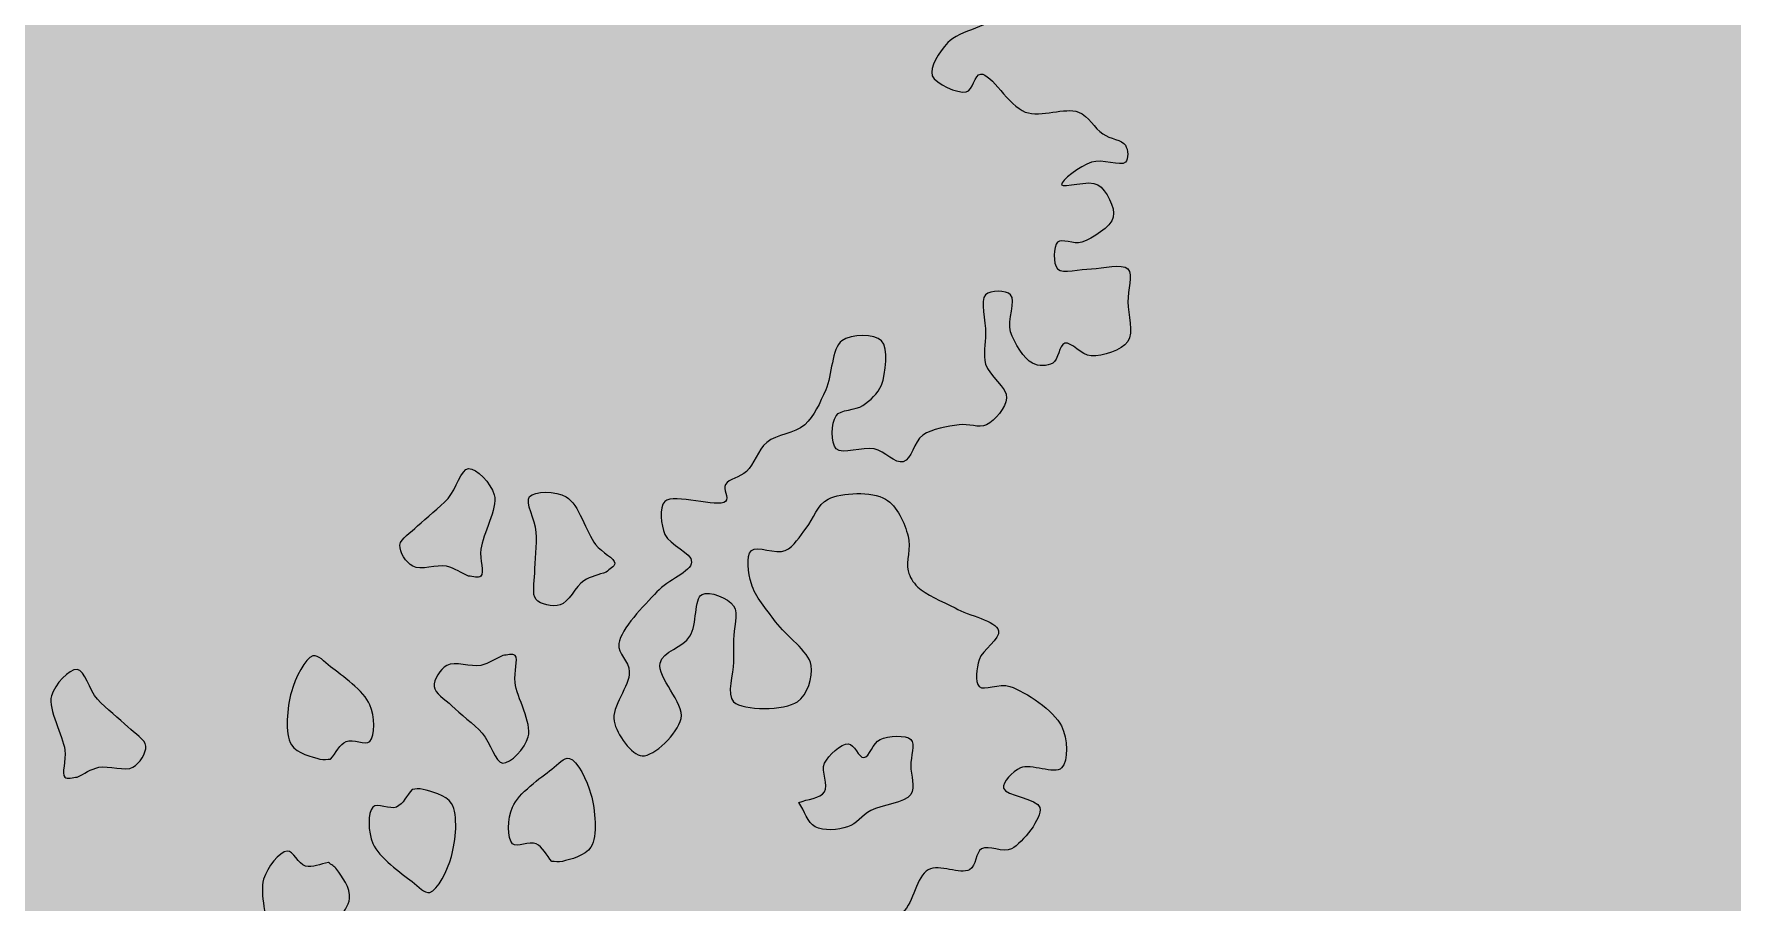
# Model space of a CAD drawing. Header units: metres. Extents: x -21.1 to 22.4, y -24.6 to 9.7.
# Drawn here: x 16.931 to 18.435, y 1.977 to 2.746 of the extents above; entities that cross this region are included whole.
import ezdxf

# ---------------------------------------------------------------- set-up
doc = ezdxf.new("R2010")
doc.units = ezdxf.units.M
doc.layers.add('Imported blocks', color=7, linetype='Continuous', true_color=0xc57dd9)
doc.layers.add('Style example', color=7, linetype='Continuous', true_color=0x469c80)

# ---------------------------------------------------------------- blocks, each defined once
blk = doc.blocks.new('Tree_8')
at = {"layer": 'Imported blocks', "transparency": 33554483}
h = blk.add_hatch(color=256, dxfattribs=at)
edge = h.paths.add_edge_path(flags=0)
edge.add_spline(control_points=[(0.2416, -0.1019), (0.2365, -0.0996), (0.2321, -0.0962), (0.2263, -0.095)], knot_values=[0, 0, 0, 0, 1, 1, 1, 1], degree=3, periodic=0)
edge.add_spline(control_points=[(0.2263, -0.095), (0.2195, -0.0935), (0.2082, -0.0981), (0.2027, -0.095)], knot_values=[0, 0, 0, 0, 1, 1, 1, 1], degree=3, periodic=0)
edge.add_spline(control_points=[(0.2027, -0.095), (0.198, -0.0923), (0.1934, -0.0849), (0.1938, -0.0803)], knot_values=[0, 0, 0, 0, 1, 1, 1, 1], degree=3, periodic=0)
edge.add_spline(control_points=[(0.1938, -0.0803), (0.1943, -0.0755), (0.2014, -0.0716), (0.2061, -0.0669)], knot_values=[0, 0, 0, 0, 1, 1, 1, 1], degree=3, periodic=0)
edge.add_spline(control_points=[(0.2061, -0.0669), (0.2121, -0.0609), (0.2213, -0.0546), (0.2273, -0.0477)], knot_values=[0, 0, 0, 0, 1, 1, 1, 1], degree=3, periodic=0)
edge.add_spline(control_points=[(0.2273, -0.0477), (0.233, -0.0412), (0.2363, -0.0274), (0.2416, -0.027)], knot_values=[0, 0, 0, 0, 1, 1, 1, 1], degree=3, periodic=0)
edge.add_spline(control_points=[(0.2416, -0.027), (0.247, -0.0265), (0.2572, -0.0373), (0.2594, -0.0452)], knot_values=[0, 0, 0, 0, 1, 1, 1, 1], degree=3, periodic=0)
edge.add_spline(control_points=[(0.2594, -0.0452), (0.262, -0.055), (0.2514, -0.0726), (0.2501, -0.0831)], knot_values=[0, 0, 0, 0, 1, 1, 1, 1], degree=3, periodic=0)
edge.add_spline(control_points=[(0.2501, -0.0831), (0.2492, -0.0904), (0.2526, -0.0994), (0.2501, -0.1019)], knot_values=[0, 0, 0, 0, 1, 1, 1, 1], degree=3, periodic=0)
edge.add_spline(control_points=[(0.2501, -0.1019), (0.2484, -0.1036), (0.2445, -0.1019), (0.2416, -0.1019)], knot_values=[0, 0, 0, 0, 1, 1, 1, 1], degree=3, periodic=0)
h = blk.add_hatch(color=256, dxfattribs=at)
edge = h.paths.add_edge_path(flags=0)
edge.add_spline(control_points=[(0.3374, -0.099), (0.3322, -0.101), (0.3267, -0.1018), (0.3218, -0.105)], knot_values=[0, 0, 0, 0, 1, 1, 1, 1], degree=3, periodic=0)
edge.add_spline(control_points=[(0.3218, -0.105), (0.3159, -0.1089), (0.3112, -0.1202), (0.3052, -0.1219)], knot_values=[0, 0, 0, 0, 1, 1, 1, 1], degree=3, periodic=0)
edge.add_spline(control_points=[(0.3052, -0.1219), (0.3, -0.1234), (0.2914, -0.1215), (0.2885, -0.118)], knot_values=[0, 0, 0, 0, 1, 1, 1, 1], degree=3, periodic=0)
edge.add_spline(control_points=[(0.2885, -0.118), (0.2854, -0.1143), (0.2876, -0.1065), (0.2876, -0.0998)], knot_values=[0, 0, 0, 0, 1, 1, 1, 1], degree=3, periodic=0)
edge.add_spline(control_points=[(0.2876, -0.0998), (0.2875, -0.0913), (0.2894, -0.0803), (0.2887, -0.0712)], knot_values=[0, 0, 0, 0, 1, 1, 1, 1], degree=3, periodic=0)
edge.add_spline(control_points=[(0.2887, -0.0712), (0.2881, -0.0626), (0.2805, -0.0506), (0.284, -0.0465)], knot_values=[0, 0, 0, 0, 1, 1, 1, 1], degree=3, periodic=0)
edge.add_spline(control_points=[(0.284, -0.0465), (0.2874, -0.0424), (0.3022, -0.0426), (0.3094, -0.0466)], knot_values=[0, 0, 0, 0, 1, 1, 1, 1], degree=3, periodic=0)
edge.add_spline(control_points=[(0.3094, -0.0466), (0.3183, -0.0516), (0.3233, -0.0715), (0.3299, -0.0798)], knot_values=[0, 0, 0, 0, 1, 1, 1, 1], degree=3, periodic=0)
edge.add_spline(control_points=[(0.3299, -0.0798), (0.3345, -0.0855), (0.3433, -0.0894), (0.3433, -0.0929)], knot_values=[0, 0, 0, 0, 1, 1, 1, 1], degree=3, periodic=0)
edge.add_spline(control_points=[(0.3433, -0.0929), (0.3433, -0.0953), (0.3394, -0.097), (0.3374, -0.099)], knot_values=[0, 0, 0, 0, 1, 1, 1, 1], degree=3, periodic=0)
h = blk.add_hatch(color=256, dxfattribs=at)
edge = h.paths.add_edge_path(flags=0)
edge.add_spline(control_points=[(0.1456, -0.2291), (0.1492, -0.225), (0.1519, -0.2188), (0.1564, -0.2168)], knot_values=[0, 0, 0, 0, 1, 1, 1, 1], degree=3, periodic=0)
edge.add_spline(control_points=[(0.1564, -0.2168), (0.161, -0.2147), (0.1699, -0.2198), (0.1729, -0.2168)], knot_values=[0, 0, 0, 0, 1, 1, 1, 1], degree=3, periodic=0)
edge.add_spline(control_points=[(0.1729, -0.2168), (0.1767, -0.213), (0.1763, -0.1993), (0.1729, -0.1913)], knot_values=[0, 0, 0, 0, 1, 1, 1, 1], degree=3, periodic=0)
edge.add_spline(control_points=[(0.1729, -0.1913), (0.1688, -0.1817), (0.1532, -0.1708), (0.1456, -0.1649)], knot_values=[0, 0, 0, 0, 1, 1, 1, 1], degree=3, periodic=0)
edge.add_spline(control_points=[(0.1456, -0.1649), (0.1409, -0.1613), (0.1372, -0.1565), (0.1333, -0.1574)], knot_values=[0, 0, 0, 0, 1, 1, 1, 1], degree=3, periodic=0)
edge.add_spline(control_points=[(0.1333, -0.1574), (0.1279, -0.1587), (0.1209, -0.1728), (0.1183, -0.1824)], knot_values=[0, 0, 0, 0, 1, 1, 1, 1], degree=3, periodic=0)
edge.add_spline(control_points=[(0.1183, -0.1824), (0.1153, -0.1931), (0.1135, -0.2114), (0.1183, -0.2192)], knot_values=[0, 0, 0, 0, 1, 1, 1, 1], degree=3, periodic=0)
edge.add_spline(control_points=[(0.1183, -0.2192), (0.122, -0.2252), (0.1329, -0.2278), (0.1381, -0.2291)], knot_values=[0, 0, 0, 0, 1, 1, 1, 1], degree=3, periodic=0)
edge.add_spline(control_points=[(0.1381, -0.2291), (0.1411, -0.2298), (0.1431, -0.2291), (0.1456, -0.2291)], knot_values=[0, 0, 0, 0, 1, 1, 1, 1], degree=3, periodic=0)
h = blk.add_hatch(color=256, dxfattribs=at)
edge = h.paths.add_edge_path(flags=0)
edge.add_spline(control_points=[(0.2654, -0.157), (0.2603, -0.1593), (0.2559, -0.1627), (0.2501, -0.1639)], knot_values=[0, 0, 0, 0, 1, 1, 1, 1], degree=3, periodic=0)
edge.add_spline(control_points=[(0.2501, -0.1639), (0.2432, -0.1654), (0.232, -0.1608), (0.2264, -0.1639)], knot_values=[0, 0, 0, 0, 1, 1, 1, 1], degree=3, periodic=0)
edge.add_spline(control_points=[(0.2264, -0.1639), (0.2218, -0.1666), (0.2171, -0.174), (0.2176, -0.1786)], knot_values=[0, 0, 0, 0, 1, 1, 1, 1], degree=3, periodic=0)
edge.add_spline(control_points=[(0.2176, -0.1786), (0.218, -0.1834), (0.2251, -0.1873), (0.2299, -0.192)], knot_values=[0, 0, 0, 0, 1, 1, 1, 1], degree=3, periodic=0)
edge.add_spline(control_points=[(0.2299, -0.192), (0.2359, -0.198), (0.245, -0.2043), (0.2511, -0.2112)], knot_values=[0, 0, 0, 0, 1, 1, 1, 1], degree=3, periodic=0)
edge.add_spline(control_points=[(0.2511, -0.2112), (0.2568, -0.2177), (0.2601, -0.2315), (0.2654, -0.2319)], knot_values=[0, 0, 0, 0, 1, 1, 1, 1], degree=3, periodic=0)
edge.add_spline(control_points=[(0.2654, -0.2319), (0.2707, -0.2324), (0.281, -0.2216), (0.2831, -0.2137)], knot_values=[0, 0, 0, 0, 1, 1, 1, 1], degree=3, periodic=0)
edge.add_spline(control_points=[(0.2831, -0.2137), (0.2858, -0.2039), (0.2751, -0.1863), (0.2739, -0.1758)], knot_values=[0, 0, 0, 0, 1, 1, 1, 1], degree=3, periodic=0)
edge.add_spline(control_points=[(0.2739, -0.1758), (0.273, -0.1685), (0.2764, -0.1595), (0.2739, -0.157)], knot_values=[0, 0, 0, 0, 1, 1, 1, 1], degree=3, periodic=0)
edge.add_spline(control_points=[(0.2739, -0.157), (0.2722, -0.1553), (0.2682, -0.157), (0.2654, -0.157)], knot_values=[0, 0, 0, 0, 1, 1, 1, 1], degree=3, periodic=0)
h = blk.add_hatch(color=256, dxfattribs=at)
edge = h.paths.add_edge_path(flags=0)
edge.add_spline(control_points=[(-0.0308, -0.2417), (-0.0258, -0.2394), (-0.0214, -0.2361), (-0.0156, -0.2348)], knot_values=[0, 0, 0, 0, 1, 1, 1, 1], degree=3, periodic=0)
edge.add_spline(control_points=[(-0.0156, -0.2348), (-0.0087, -0.2334), (0.0026, -0.2379), (0.0081, -0.2348)], knot_values=[0, 0, 0, 0, 1, 1, 1, 1], degree=3, periodic=0)
edge.add_spline(control_points=[(0.0081, -0.2348), (0.0128, -0.2322), (0.0174, -0.2248), (0.017, -0.2201)], knot_values=[0, 0, 0, 0, 1, 1, 1, 1], degree=3, periodic=0)
edge.add_spline(control_points=[(0.017, -0.2201), (0.0165, -0.2154), (0.0094, -0.2115), (0.0046, -0.2068)], knot_values=[0, 0, 0, 0, 1, 1, 1, 1], degree=3, periodic=0)
edge.add_spline(control_points=[(0.0046, -0.2068), (-0.0014, -0.2008), (-0.0105, -0.1944), (-0.0166, -0.1875)], knot_values=[0, 0, 0, 0, 1, 1, 1, 1], degree=3, periodic=0)
edge.add_spline(control_points=[(-0.0166, -0.1875), (-0.0222, -0.1811), (-0.0255, -0.1673), (-0.0308, -0.1668)], knot_values=[0, 0, 0, 0, 1, 1, 1, 1], degree=3, periodic=0)
edge.add_spline(control_points=[(-0.0308, -0.1668), (-0.0362, -0.1664), (-0.0464, -0.1771), (-0.0486, -0.1851)], knot_values=[0, 0, 0, 0, 1, 1, 1, 1], degree=3, periodic=0)
edge.add_spline(control_points=[(-0.0486, -0.1851), (-0.0513, -0.1949), (-0.0406, -0.2125), (-0.0393, -0.223)], knot_values=[0, 0, 0, 0, 1, 1, 1, 1], degree=3, periodic=0)
edge.add_spline(control_points=[(-0.0393, -0.223), (-0.0384, -0.2302), (-0.0418, -0.2392), (-0.0393, -0.2417)], knot_values=[0, 0, 0, 0, 1, 1, 1, 1], degree=3, periodic=0)
edge.add_spline(control_points=[(-0.0393, -0.2417), (-0.0376, -0.2434), (-0.0337, -0.2417), (-0.0308, -0.2417)], knot_values=[0, 0, 0, 0, 1, 1, 1, 1], degree=3, periodic=0)
h = blk.add_hatch(color=256, dxfattribs=at)
edge = h.paths.add_edge_path(flags=0)
edge.add_spline(control_points=[(0.4714, -0.2594), (0.4773, -0.2569), (0.4862, -0.2565), (0.4892, -0.252)], knot_values=[0, 0, 0, 0, 1, 1, 1, 1], degree=3, periodic=0)
edge.add_spline(control_points=[(0.4892, -0.252), (0.4923, -0.2474), (0.4866, -0.2375), (0.4892, -0.232)], knot_values=[0, 0, 0, 0, 1, 1, 1, 1], degree=3, periodic=0)
edge.add_spline(control_points=[(0.4892, -0.232), (0.4919, -0.2263), (0.5008, -0.2184), (0.5057, -0.2185)], knot_values=[0, 0, 0, 0, 1, 1, 1, 1], degree=3, periodic=0)
edge.add_spline(control_points=[(0.5057, -0.2185), (0.5098, -0.2186), (0.513, -0.2283), (0.5166, -0.2281)], knot_values=[0, 0, 0, 0, 1, 1, 1, 1], degree=3, periodic=0)
edge.add_spline(control_points=[(0.5166, -0.2281), (0.5204, -0.2279), (0.5229, -0.2177), (0.5279, -0.2155)], knot_values=[0, 0, 0, 0, 1, 1, 1, 1], degree=3, periodic=0)
edge.add_spline(control_points=[(0.5279, -0.2155), (0.5335, -0.213), (0.5458, -0.2121), (0.5492, -0.2155)], knot_values=[0, 0, 0, 0, 1, 1, 1, 1], degree=3, periodic=0)
edge.add_spline(control_points=[(0.5492, -0.2155), (0.5524, -0.2186), (0.5492, -0.2275), (0.5492, -0.2337)], knot_values=[0, 0, 0, 0, 1, 1, 1, 1], degree=3, periodic=0)
edge.add_spline(control_points=[(0.5492, -0.2337), (0.5492, -0.2403), (0.5526, -0.2487), (0.5492, -0.2537)], knot_values=[0, 0, 0, 0, 1, 1, 1, 1], degree=3, periodic=0)
edge.add_spline(control_points=[(0.5492, -0.2537), (0.545, -0.2599), (0.5292, -0.2608), (0.5214, -0.265)], knot_values=[0, 0, 0, 0, 1, 1, 1, 1], degree=3, periodic=0)
edge.add_spline(control_points=[(0.5214, -0.265), (0.5151, -0.2685), (0.5115, -0.2744), (0.5053, -0.2763)], knot_values=[0, 0, 0, 0, 1, 1, 1, 1], degree=3, periodic=0)
edge.add_spline(control_points=[(0.5053, -0.2763), (0.4987, -0.2784), (0.4884, -0.2794), (0.4827, -0.2763)], knot_values=[0, 0, 0, 0, 1, 1, 1, 1], degree=3, periodic=0)
edge.add_spline(control_points=[(0.4827, -0.2763), (0.4773, -0.2734), (0.4752, -0.265), (0.4714, -0.2594)], knot_values=[0, 0, 0, 0, 1, 1, 1, 1], degree=3, periodic=0)
h = blk.add_hatch(color=256, dxfattribs=at)
edge = h.paths.add_edge_path(flags=0)
edge.add_spline(control_points=[(0.2994, -0.3003), (0.2958, -0.2962), (0.2931, -0.2901), (0.2886, -0.288)], knot_values=[0, 0, 0, 0, 1, 1, 1, 1], degree=3, periodic=0)
edge.add_spline(control_points=[(0.2886, -0.288), (0.284, -0.286), (0.2751, -0.2911), (0.2721, -0.288)], knot_values=[0, 0, 0, 0, 1, 1, 1, 1], degree=3, periodic=0)
edge.add_spline(control_points=[(0.2721, -0.288), (0.2683, -0.2843), (0.2687, -0.2705), (0.2721, -0.2626)], knot_values=[0, 0, 0, 0, 1, 1, 1, 1], degree=3, periodic=0)
edge.add_spline(control_points=[(0.2721, -0.2626), (0.2762, -0.2529), (0.2918, -0.2421), (0.2994, -0.2362)], knot_values=[0, 0, 0, 0, 1, 1, 1, 1], degree=3, periodic=0)
edge.add_spline(control_points=[(0.2994, -0.2362), (0.3041, -0.2326), (0.3078, -0.2277), (0.3117, -0.2287)], knot_values=[0, 0, 0, 0, 1, 1, 1, 1], degree=3, periodic=0)
edge.add_spline(control_points=[(0.3117, -0.2287), (0.3172, -0.23), (0.3241, -0.2441), (0.3267, -0.2536)], knot_values=[0, 0, 0, 0, 1, 1, 1, 1], degree=3, periodic=0)
edge.add_spline(control_points=[(0.3267, -0.2536), (0.3297, -0.2644), (0.3315, -0.2827), (0.3267, -0.2904)], knot_values=[0, 0, 0, 0, 1, 1, 1, 1], degree=3, periodic=0)
edge.add_spline(control_points=[(0.3267, -0.2904), (0.323, -0.2964), (0.3121, -0.2991), (0.3069, -0.3003)], knot_values=[0, 0, 0, 0, 1, 1, 1, 1], degree=3, periodic=0)
edge.add_spline(control_points=[(0.3069, -0.3003), (0.3039, -0.301), (0.3019, -0.3003), (0.2994, -0.3003)], knot_values=[0, 0, 0, 0, 1, 1, 1, 1], degree=3, periodic=0)
h = blk.add_hatch(color=256, dxfattribs=at)
edge = h.paths.add_edge_path(flags=0)
edge.add_spline(control_points=[(0.2023, -0.2502), (0.1987, -0.2543), (0.196, -0.2604), (0.1915, -0.2625)], knot_values=[0, 0, 0, 0, 1, 1, 1, 1], degree=3, periodic=0)
edge.add_spline(control_points=[(0.1915, -0.2625), (0.1869, -0.2645), (0.178, -0.2594), (0.175, -0.2625)], knot_values=[0, 0, 0, 0, 1, 1, 1, 1], degree=3, periodic=0)
edge.add_spline(control_points=[(0.175, -0.2625), (0.1712, -0.2663), (0.1716, -0.28), (0.175, -0.2879)], knot_values=[0, 0, 0, 0, 1, 1, 1, 1], degree=3, periodic=0)
edge.add_spline(control_points=[(0.175, -0.2879), (0.1791, -0.2976), (0.1947, -0.3085), (0.2023, -0.3143)], knot_values=[0, 0, 0, 0, 1, 1, 1, 1], degree=3, periodic=0)
edge.add_spline(control_points=[(0.2023, -0.3143), (0.207, -0.318), (0.2107, -0.3228), (0.2146, -0.3219)], knot_values=[0, 0, 0, 0, 1, 1, 1, 1], degree=3, periodic=0)
edge.add_spline(control_points=[(0.2146, -0.3219), (0.2201, -0.3205), (0.227, -0.3064), (0.2297, -0.2969)], knot_values=[0, 0, 0, 0, 1, 1, 1, 1], degree=3, periodic=0)
edge.add_spline(control_points=[(0.2297, -0.2969), (0.2326, -0.2862), (0.2345, -0.2679), (0.2297, -0.2601)], knot_values=[0, 0, 0, 0, 1, 1, 1, 1], degree=3, periodic=0)
edge.add_spline(control_points=[(0.2297, -0.2601), (0.2259, -0.2541), (0.215, -0.2514), (0.2099, -0.2502)], knot_values=[0, 0, 0, 0, 1, 1, 1, 1], degree=3, periodic=0)
edge.add_spline(control_points=[(0.2099, -0.2502), (0.2069, -0.2495), (0.2048, -0.2502), (0.2023, -0.2502)], knot_values=[0, 0, 0, 0, 1, 1, 1, 1], degree=3, periodic=0)
h = blk.add_hatch(color=256, dxfattribs=at)
edge = h.paths.add_edge_path(flags=0)
edge.add_spline(control_points=[(0.1441, -0.3011), (0.1388, -0.302), (0.1328, -0.305), (0.128, -0.3036)], knot_values=[0, 0, 0, 0, 1, 1, 1, 1], degree=3, periodic=0)
edge.add_spline(control_points=[(0.128, -0.3036), (0.1232, -0.3023), (0.1196, -0.2927), (0.1153, -0.2931)], knot_values=[0, 0, 0, 0, 1, 1, 1, 1], degree=3, periodic=0)
edge.add_spline(control_points=[(0.1153, -0.2931), (0.11, -0.2936), (0.1015, -0.3044), (0.099, -0.3127)], knot_values=[0, 0, 0, 0, 1, 1, 1, 1], degree=3, periodic=0)
edge.add_spline(control_points=[(0.099, -0.3127), (0.096, -0.3227), (0.1011, -0.3411), (0.1032, -0.3504)], knot_values=[0, 0, 0, 0, 1, 1, 1, 1], degree=3, periodic=0)
edge.add_spline(control_points=[(0.1032, -0.3504), (0.1044, -0.3562), (0.1042, -0.3623), (0.1078, -0.3641)], knot_values=[0, 0, 0, 0, 1, 1, 1, 1], degree=3, periodic=0)
edge.add_spline(control_points=[(0.1078, -0.3641), (0.1129, -0.3666), (0.1272, -0.3601), (0.1353, -0.3545)], knot_values=[0, 0, 0, 0, 1, 1, 1, 1], degree=3, periodic=0)
edge.add_spline(control_points=[(0.1353, -0.3545), (0.1445, -0.3482), (0.1576, -0.3352), (0.1588, -0.3262)], knot_values=[0, 0, 0, 0, 1, 1, 1, 1], degree=3, periodic=0)
edge.add_spline(control_points=[(0.1588, -0.3262), (0.1598, -0.3192), (0.1531, -0.3102), (0.1499, -0.306)], knot_values=[0, 0, 0, 0, 1, 1, 1, 1], degree=3, periodic=0)
edge.add_spline(control_points=[(0.1499, -0.306), (0.1481, -0.3035), (0.1461, -0.3027), (0.1441, -0.3011)], knot_values=[0, 0, 0, 0, 1, 1, 1, 1], degree=3, periodic=0)
at = {"layer": 'Imported blocks'}
for points in [[(0.6109, 0.2902), (0.6067, 0.2808), (0.5827, 0.278), (0.5749, 0.2694)], [(0.5749, 0.2694), (0.5688, 0.2627), (0.5622, 0.2521), (0.5642, 0.2464)], [(0.5979, 0.2475), (0.6052, 0.2481), (0.6172, 0.2254), (0.6289, 0.2211)], [(0.5642, 0.2464), (0.5663, 0.2406), (0.5819, 0.2338), (0.5878, 0.2351)], [(0.5878, 0.2351), (0.5924, 0.2361), (0.5934, 0.2471), (0.5979, 0.2475)], [(0.6289, 0.2211), (0.64, 0.217), (0.6565, 0.2247), (0.6659, 0.2211)], [(0.6659, 0.2211), (0.6733, 0.2182), (0.677, 0.2098), (0.6828, 0.2059)], [(0.6828, 0.2059), (0.6879, 0.2024), (0.6962, 0.2018), (0.6985, 0.198)], [(0.6985, 0.198), (0.7005, 0.1949), (0.7009, 0.1885), (0.6985, 0.1862)], [(0.6749, 0.1862), (0.6673, 0.1837), (0.6533, 0.1731), (0.6541, 0.1705)], [(0.6985, 0.1862), (0.6953, 0.183), (0.6822, 0.1887), (0.6749, 0.1862)], [(0.6541, 0.1705), (0.655, 0.1679), (0.6734, 0.1743), (0.6794, 0.1705)], [(0.6794, 0.1705), (0.6854, 0.1667), (0.6916, 0.1545), (0.6901, 0.148)], [(0.6901, 0.148), (0.6885, 0.1411), (0.6755, 0.1331), (0.6682, 0.1306)], [(0.6513, 0.1306), (0.6483, 0.1276), (0.6481, 0.1153), (0.6513, 0.112)], [(0.6682, 0.1306), (0.6626, 0.1286), (0.6542, 0.1335), (0.6513, 0.1306)], [(0.6513, 0.112), (0.655, 0.1083), (0.6669, 0.112), (0.6749, 0.112)], [(0.6749, 0.112), (0.6832, 0.112), (0.6961, 0.1161), (0.7002, 0.112)], [(0.7002, 0.112), (0.7042, 0.1081), (0.7002, 0.097), (0.7002, 0.089)], [(0.6187, 0.094), (0.6155, 0.0972), (0.6045, 0.0973), (0.6013, 0.094)], [(0.6013, 0.094), (0.5973, 0.09), (0.6013, 0.0755), (0.6013, 0.0671)], [(0.6187, 0.0682), (0.6163, 0.0761), (0.6226, 0.0902), (0.6187, 0.094)], [(0.7002, 0.089), (0.7002, 0.0802), (0.7045, 0.0677), (0.7002, 0.0614)], [(0.5013, 0.062), (0.4939, 0.0567), (0.4947, 0.0379), (0.49, 0.0277)], [(0.5288, 0.062), (0.5241, 0.0667), (0.5077, 0.0667), (0.5013, 0.062)], [(0.5288, 0.0311), (0.5319, 0.039), (0.5338, 0.057), (0.5288, 0.062)], [(0.6013, 0.0671), (0.6013, 0.0595), (0.5993, 0.0527), (0.6013, 0.0457)], [(0.6339, 0.0463), (0.628, 0.0493), (0.6212, 0.0602), (0.6187, 0.0682)], [(0.6563, 0.0602), (0.6523, 0.059), (0.6519, 0.0485), (0.648, 0.0463)], [(0.6747, 0.0514), (0.668, 0.0516), (0.6609, 0.0616), (0.6563, 0.0602)], [(0.7002, 0.0614), (0.696, 0.0552), (0.6825, 0.0511), (0.6747, 0.0514)], [(0.6013, 0.0457), (0.6036, 0.0377), (0.6163, 0.0294), (0.6159, 0.0221)], [(0.648, 0.0463), (0.6443, 0.0442), (0.6382, 0.044), (0.6339, 0.0463)], [(0.49, 0.0277), (0.4859, 0.0187), (0.4822, 0.0096), (0.4754, 0.0035)], [(0.5159, 0.017), (0.521, 0.0206), (0.5264, 0.0249), (0.5288, 0.0311)], [(0.4973, 0.0097), (0.5005, 0.0144), (0.5106, 0.0134), (0.5159, 0.017)], [(0.6159, 0.0221), (0.6156, 0.0154), (0.6078, 0.0065), (0.6019, 0.0035)], [(0.4754, 0.0035), (0.4685, -0.0026), (0.4559, -0.003), (0.449, -0.0088)], [(0.4973, -0.0133), (0.4934, -0.0093), (0.4939, 0.0047), (0.4973, 0.0097)], [(0.5828, 0.0035), (0.5748, 0.0024), (0.564, 0.0008), (0.5575, -0.0038)], [(0.6019, 0.0035), (0.5965, 0.0009), (0.5895, 0.0045), (0.5828, 0.0035)], [(0.449, -0.0088), (0.4427, -0.0141), (0.4403, -0.024), (0.4349, -0.0291)], [(0.5237, -0.0133), (0.5157, -0.0116), (0.5016, -0.0176), (0.4973, -0.0133)], [(0.5575, -0.0038), (0.5513, -0.0081), (0.5497, -0.0208), (0.544, -0.0223)], [(0.544, -0.0223), (0.5384, -0.0238), (0.5311, -0.0149), (0.5237, -0.0133)], [(0.2273, -0.0477), (0.233, -0.0412), (0.2363, -0.0274), (0.2416, -0.027)], [(0.2416, -0.027), (0.247, -0.0265), (0.2572, -0.0373), (0.2594, -0.0452)], [(0.4349, -0.0291), (0.4305, -0.0332), (0.4225, -0.0341), (0.4203, -0.038)], [(0.2594, -0.0452), (0.262, -0.055), (0.2514, -0.0726), (0.2501, -0.0831)], [(0.2887, -0.0712), (0.2881, -0.0626), (0.2805, -0.0506), (0.284, -0.0465)], [(0.284, -0.0465), (0.2874, -0.0424), (0.3022, -0.0426), (0.3094, -0.0466)], [(0.3094, -0.0466), (0.3183, -0.0516), (0.3233, -0.0715), (0.3299, -0.0798)], [(0.4203, -0.0498), (0.4155, -0.0547), (0.3841, -0.0439), (0.3782, -0.0498)], [(0.4203, -0.038), (0.4185, -0.0413), (0.4229, -0.0473), (0.4203, -0.0498)], [(0.4917, -0.0482), (0.5011, -0.0434), (0.5222, -0.0429), (0.5316, -0.0482)], [(0.2061, -0.0669), (0.2121, -0.0609), (0.2213, -0.0546), (0.2273, -0.0477)], [(0.3782, -0.0498), (0.3738, -0.0543), (0.3754, -0.0661), (0.3782, -0.0729)], [(0.4765, -0.0684), (0.4817, -0.0622), (0.4842, -0.0519), (0.4917, -0.0482)], [(0.5316, -0.0482), (0.5398, -0.0528), (0.5449, -0.0652), (0.5474, -0.074)], [(0.1938, -0.0803), (0.1943, -0.0755), (0.2014, -0.0716), (0.2061, -0.0669)], [(0.4619, -0.0841), (0.4681, -0.0814), (0.4718, -0.0741), (0.4765, -0.0684)], [(0.2027, -0.095), (0.198, -0.0923), (0.1934, -0.0849), (0.1938, -0.0803)], [(0.2876, -0.0998), (0.2875, -0.0913), (0.2894, -0.0803), (0.2887, -0.0712)], [(0.3299, -0.0798), (0.3345, -0.0855), (0.3433, -0.0894), (0.3433, -0.0929)], [(0.3782, -0.0729), (0.3812, -0.0802), (0.397, -0.0856), (0.3967, -0.092)], [(0.4383, -0.0841), (0.4422, -0.0802), (0.4555, -0.0869), (0.4619, -0.0841)], [(0.5474, -0.074), (0.5496, -0.0819), (0.5456, -0.0918), (0.5474, -0.0982)], [(0.2263, -0.095), (0.2195, -0.0935), (0.2082, -0.0981), (0.2027, -0.095)], [(0.2501, -0.0831), (0.2492, -0.0904), (0.2526, -0.0994), (0.2501, -0.1019)], [(0.3433, -0.0929), (0.3433, -0.0953), (0.3394, -0.097), (0.3374, -0.099)], [(0.3967, -0.092), (0.3964, -0.099), (0.3803, -0.1044), (0.3726, -0.1128)], [(0.4383, -0.1072), (0.4361, -0.0996), (0.4344, -0.088), (0.4383, -0.0841)], [(0.2416, -0.1019), (0.2365, -0.0996), (0.2321, -0.0962), (0.2263, -0.095)], [(0.2501, -0.1019), (0.2484, -0.1036), (0.2445, -0.1019), (0.2416, -0.1019)], [(0.2885, -0.118), (0.2854, -0.1143), (0.2876, -0.1065), (0.2876, -0.0998)], [(0.3218, -0.105), (0.3159, -0.1089), (0.3112, -0.1202), (0.3052, -0.1219)], [(0.3374, -0.099), (0.3322, -0.101), (0.3267, -0.1018), (0.3218, -0.105)], [(0.5474, -0.0982), (0.5486, -0.1029), (0.5505, -0.1059), (0.5541, -0.1094)], [(0.3052, -0.1219), (0.3, -0.1234), (0.2914, -0.1215), (0.2885, -0.118)], [(0.3726, -0.1128), (0.3634, -0.1227), (0.3476, -0.1382), (0.3461, -0.1488)], [(0.3956, -0.1437), (0.4007, -0.1356), (0.3983, -0.1174), (0.404, -0.1145)], [(0.404, -0.1145), (0.4091, -0.1119), (0.4223, -0.1171), (0.4259, -0.1224)], [(0.4552, -0.1336), (0.4487, -0.1247), (0.4409, -0.1161), (0.4383, -0.1072)], [(0.5541, -0.1094), (0.5596, -0.1148), (0.5709, -0.1192), (0.58, -0.124)], [(0.4259, -0.1224), (0.4296, -0.1276), (0.4259, -0.1389), (0.4259, -0.146)], [(0.58, -0.124), (0.5896, -0.1293), (0.6086, -0.133), (0.6103, -0.1398)], [(0.4799, -0.1639), (0.4783, -0.1538), (0.4624, -0.1436), (0.4552, -0.1336)], [(0.6103, -0.1398), (0.6118, -0.1455), (0.5989, -0.1531), (0.5968, -0.16)], [(0.3461, -0.1488), (0.3451, -0.156), (0.3532, -0.1609), (0.3534, -0.1684)], [(0.3748, -0.1623), (0.3768, -0.1541), (0.3907, -0.1514), (0.3956, -0.1437)], [(0.4259, -0.146), (0.4259, -0.1517), (0.4259, -0.1557), (0.4259, -0.1617)], [(0.1333, -0.1574), (0.1279, -0.1587), (0.1209, -0.1728), (0.1183, -0.1824)], [(0.1456, -0.1649), (0.1409, -0.1613), (0.1372, -0.1565), (0.1333, -0.1574)], [(0.1729, -0.1913), (0.1688, -0.1817), (0.1532, -0.1708), (0.1456, -0.1649)], [(0.2264, -0.1639), (0.2218, -0.1666), (0.2171, -0.174), (0.2176, -0.1786)], [(0.2501, -0.1639), (0.2432, -0.1654), (0.232, -0.1608), (0.2264, -0.1639)], [(0.2654, -0.157), (0.2603, -0.1593), (0.2559, -0.1627), (0.2501, -0.1639)], [(0.2739, -0.157), (0.2722, -0.1553), (0.2682, -0.157), (0.2654, -0.157)], [(0.2739, -0.1758), (0.273, -0.1685), (0.2764, -0.1595), (0.2739, -0.157)], [(0.3894, -0.201), (0.3919, -0.1901), (0.3724, -0.1722), (0.3748, -0.1623)], [(0.4259, -0.1617), (0.4259, -0.1696), (0.4208, -0.1841), (0.4259, -0.1892)], [(0.4704, -0.1892), (0.4772, -0.1845), (0.4813, -0.1724), (0.4799, -0.1639)], [(0.5968, -0.16), (0.595, -0.1661), (0.5936, -0.1754), (0.5968, -0.1786)], [(-0.0308, -0.1668), (-0.0362, -0.1664), (-0.0464, -0.1771), (-0.0486, -0.1851)], [(-0.0166, -0.1875), (-0.0222, -0.1811), (-0.0255, -0.1673), (-0.0308, -0.1668)], [(0.2831, -0.2137), (0.2858, -0.2039), (0.2751, -0.1863), (0.2739, -0.1758)], [(0.3534, -0.1684), (0.3537, -0.1783), (0.3408, -0.1927), (0.3428, -0.2027)], [(0.5968, -0.1786), (0.6002, -0.182), (0.6106, -0.176), (0.6182, -0.1786)], [(-0.0486, -0.1851), (-0.0513, -0.1949), (-0.0406, -0.2125), (-0.0393, -0.223)], [(0.0046, -0.2068), (-0.0014, -0.2008), (-0.0105, -0.1944), (-0.0166, -0.1875)], [(0.1183, -0.1824), (0.1153, -0.1931), (0.1135, -0.2114), (0.1183, -0.2192)], [(0.2176, -0.1786), (0.218, -0.1834), (0.2251, -0.1873), (0.2299, -0.192)], [(0.6182, -0.1786), (0.6292, -0.1823), (0.6488, -0.1953), (0.6541, -0.2061)], [(0.1729, -0.2168), (0.1767, -0.213), (0.1763, -0.1993), (0.1729, -0.1913)], [(0.2299, -0.192), (0.2359, -0.198), (0.245, -0.2043), (0.2511, -0.2112)], [(0.4259, -0.1892), (0.4325, -0.1958), (0.4616, -0.1953), (0.4704, -0.1892)], [(0.017, -0.2201), (0.0165, -0.2154), (0.0094, -0.2115), (0.0046, -0.2068)], [(0.2511, -0.2112), (0.2568, -0.2177), (0.2601, -0.2315), (0.2654, -0.2319)], [(0.3428, -0.2027), (0.3446, -0.212), (0.3551, -0.2264), (0.3624, -0.2269)], [(0.3624, -0.2269), (0.3705, -0.2274), (0.3871, -0.2114), (0.3894, -0.201)], [(0.5279, -0.2155), (0.5335, -0.213), (0.5458, -0.2121), (0.5492, -0.2155)], [(0.6541, -0.2061), (0.6584, -0.2148), (0.659, -0.2305), (0.6541, -0.2353)], [(-0.0393, -0.223), (-0.0384, -0.2302), (-0.0418, -0.2392), (-0.0393, -0.2417)], [(0.0081, -0.2348), (0.0128, -0.2322), (0.0174, -0.2248), (0.017, -0.2201)], [(0.1183, -0.2192), (0.122, -0.2252), (0.1329, -0.2278), (0.1381, -0.2291)], [(0.1456, -0.2291), (0.1492, -0.225), (0.1519, -0.2188), (0.1564, -0.2168)], [(0.1564, -0.2168), (0.161, -0.2147), (0.1699, -0.2198), (0.1729, -0.2168)], [(0.2654, -0.2319), (0.2707, -0.2324), (0.281, -0.2216), (0.2831, -0.2137)], [(0.4892, -0.232), (0.4919, -0.2263), (0.5008, -0.2184), (0.5057, -0.2185)], [(0.5057, -0.2185), (0.5098, -0.2186), (0.513, -0.2283), (0.5166, -0.2281)], [(0.5166, -0.2281), (0.5204, -0.2279), (0.5229, -0.2177), (0.5279, -0.2155)], [(0.5492, -0.2155), (0.5524, -0.2186), (0.5492, -0.2275), (0.5492, -0.2337)], [(-0.0308, -0.2417), (-0.0258, -0.2394), (-0.0214, -0.2361), (-0.0156, -0.2348)], [(-0.0156, -0.2348), (-0.0087, -0.2334), (0.0026, -0.2379), (0.0081, -0.2348)], [(0.1381, -0.2291), (0.1411, -0.2298), (0.1431, -0.2291), (0.1456, -0.2291)], [(0.2721, -0.2626), (0.2762, -0.2529), (0.2918, -0.2421), (0.2994, -0.2362)], [(0.2994, -0.2362), (0.3041, -0.2326), (0.3078, -0.2277), (0.3117, -0.2287)], [(0.3117, -0.2287), (0.3172, -0.23), (0.3241, -0.2441), (0.3267, -0.2536)], [(0.4892, -0.252), (0.4923, -0.2474), (0.4866, -0.2375), (0.4892, -0.232)], [(0.5492, -0.2337), (0.5492, -0.2403), (0.5526, -0.2487), (0.5492, -0.2537)], [(0.6255, -0.2353), (0.6199, -0.2379), (0.6129, -0.2452), (0.6137, -0.2494)], [(0.6541, -0.2353), (0.6493, -0.2401), (0.6325, -0.2321), (0.6255, -0.2353)], [(-0.0393, -0.2417), (-0.0376, -0.2434), (-0.0337, -0.2417), (-0.0308, -0.2417)], [(0.1915, -0.2625), (0.1869, -0.2645), (0.178, -0.2594), (0.175, -0.2625)], [(0.2023, -0.2502), (0.1987, -0.2543), (0.196, -0.2604), (0.1915, -0.2625)], [(0.2099, -0.2502), (0.2069, -0.2495), (0.2048, -0.2502), (0.2023, -0.2502)], [(0.2297, -0.2601), (0.2259, -0.2541), (0.215, -0.2514), (0.2099, -0.2502)], [(0.3267, -0.2536), (0.3297, -0.2644), (0.3315, -0.2827), (0.3267, -0.2904)], [(0.4714, -0.2594), (0.4773, -0.2569), (0.4862, -0.2565), (0.4892, -0.252)], [(0.4827, -0.2763), (0.4773, -0.2734), (0.4752, -0.265), (0.4714, -0.2594)], [(0.5492, -0.2537), (0.545, -0.2599), (0.5292, -0.2608), (0.5214, -0.265)], [(0.6137, -0.2494), (0.6147, -0.2546), (0.6374, -0.2564), (0.639, -0.2629)], [(0.175, -0.2625), (0.1712, -0.2663), (0.1716, -0.28), (0.175, -0.2879)], [(0.2297, -0.2969), (0.2326, -0.2862), (0.2345, -0.2679), (0.2297, -0.2601)], [(0.2721, -0.288), (0.2683, -0.2843), (0.2687, -0.2705), (0.2721, -0.2626)], [(0.5214, -0.265), (0.5151, -0.2685), (0.5115, -0.2744), (0.5053, -0.2763)], [(0.639, -0.2629), (0.6407, -0.27), (0.6272, -0.2874), (0.6193, -0.2915)], [(0.5053, -0.2763), (0.4987, -0.2784), (0.4884, -0.2794), (0.4827, -0.2763)], [(0.1153, -0.2931), (0.11, -0.2936), (0.1015, -0.3044), (0.099, -0.3127)], [(0.128, -0.3036), (0.1232, -0.3023), (0.1196, -0.2927), (0.1153, -0.2931)], [(0.175, -0.2879), (0.1791, -0.2976), (0.1947, -0.3085), (0.2023, -0.3143)], [(0.2886, -0.288), (0.284, -0.286), (0.2751, -0.2911), (0.2721, -0.288)], [(0.2994, -0.3003), (0.2958, -0.2962), (0.2931, -0.2901), (0.2886, -0.288)], [(0.3267, -0.2904), (0.323, -0.2964), (0.3121, -0.2991), (0.3069, -0.3003)], [(0.5985, -0.2915), (0.5941, -0.2941), (0.5948, -0.3034), (0.5901, -0.3061)], [(0.6193, -0.2915), (0.6132, -0.2948), (0.6034, -0.2887), (0.5985, -0.2915)], [(0.1441, -0.3011), (0.1388, -0.302), (0.1328, -0.305), (0.128, -0.3036)], [(0.1499, -0.306), (0.1481, -0.3035), (0.1461, -0.3027), (0.1441, -0.3011)], [(0.1588, -0.3262), (0.1598, -0.3192), (0.1531, -0.3102), (0.1499, -0.306)], [(0.2146, -0.3219), (0.2201, -0.3205), (0.227, -0.3064), (0.2297, -0.2969)], [(0.3069, -0.3003), (0.3039, -0.301), (0.3019, -0.3003), (0.2994, -0.3003)], [(0.5614, -0.3061), (0.553, -0.3109), (0.5515, -0.3287), (0.5434, -0.3359)], [(0.5901, -0.3061), (0.5838, -0.3097), (0.569, -0.3019), (0.5614, -0.3061)], [(0.099, -0.3127), (0.096, -0.3227), (0.1011, -0.3411), (0.1032, -0.3504)], [(0.2023, -0.3143), (0.207, -0.318), (0.2107, -0.3228), (0.2146, -0.3219)], [(0.1353, -0.3545), (0.1445, -0.3482), (0.1576, -0.3352), (0.1588, -0.3262)]]:
    blk.add_open_spline(points, degree=3, dxfattribs=at)

msp = doc.modelspace()

# ---------------------------------------------------------------- hatches: boundary and pattern name
at = {"layer": 'Style example', "transparency": 33554483}
for points in [[(-7.4747, -24.2776), (22.3556, -24.2776), (22.3556, 4.3214), (-7.4747, 4.3214), (-7.4747, -24.2776)], [(-7.8135, -24.6336), (22.0168, -24.6336), (22.0168, 3.9654), (-7.8135, 3.9654), (-7.8135, -24.6336)]]:
    msp.add_hatch(color=256, dxfattribs=at).paths.add_polyline_path(points, flags=0)

# ---------------------------------------------------------------- block references
at = {"layer": 'Imported blocks', "xscale": 1.273554870071581, "yscale": 1.273554870071581}
msp.add_blockref('Tree_8', (17.0082, 2.395), dxfattribs=at)

doc.saveas('drawing.dxf')
